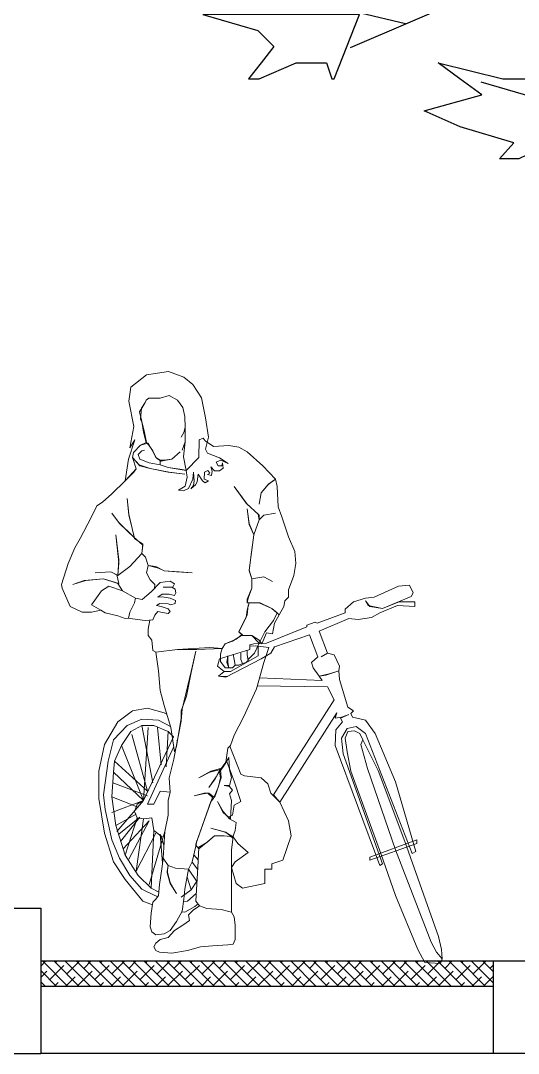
# Model space of a CAD drawing. Extents: x 941299 to 942979, y 2579300 to 2579597.
# Drawn here: x 942448.93 to 942454.87, y 2579499.97 to 2579512.31 of the extents above; entities that cross this region are included whole.
import ezdxf

# ---------------------------------------------------------------- set-up
doc = ezdxf.new("R2010")
doc.units = 0
doc.layers.get('0').update_dxf_attribs({"linetype": 'CONTINUOUS'})
for name, color, linetype in [('fz', 7, 'CONTINUOUS'), ('乔木', 3, 'CONTINUOUS'), ('道路结构', 7, 'CONTINUOUS')]:
    doc.layers.add(name, color=color, linetype=linetype)
doc.layers.add('标注', color=4, linetype='CONTINUOUS', lineweight=15)
doc.styles.get("Standard").update_dxf_attribs({"font": 'simplex1.shx', "width": 0.7, "bigfont": 'hztxt.shx'})

# ---------------------------------------------------------------- blocks, each defined once
blk = doc.blocks.new('A$C3E764F27')
at = {"color": 0}
for p, q in [((2.4285, 2.5113), (2.7422, 2.3768)), ((2.5989, 2.4394), (2.7154, 2.4664)), ((2.0967, 2.1973), (2.4015, 2.2869))]:
    blk.add_line(p, q, dxfattribs=at)
for points in [[(2.7182, 2.4631), (3.1254, 2.4631), (2.9825, 2.4213), (2.9404, 2.3796), (2.9733, 2.3379), (3.0061, 2.2961), (2.9787, 2.2961), (2.8827, 2.3379), (2.8041, 2.3379), (2.7902, 2.2961), (2.7835, 2.2961)], [(2.1149, 2.3379), (2.1149, 2.2961), (2.1149, 2.2544), (2.1097, 2.2127), (2.104, 2.1709), (2.0984, 2.1292), (2.1119, 2.1292), (2.2176, 2.1292), (2.3042, 2.0875), (2.3544, 2.0875), (2.3169, 2.1292), (2.4564, 2.1709), (2.5503, 2.2127), (2.4002, 2.2544), (2.457, 2.2961), (2.5139, 2.3379), (2.3456, 2.2961), (2.2761, 2.2961), (2.2761, 2.3379), (2.2528, 2.3379), (2.2279, 2.2961), (2.2066, 2.2961), (2.1352, 2.3379)]]:
    blk.add_lwpolyline(points, close=True, dxfattribs=at)
blk = doc.blocks.new('A$C7F962729')
at = {"color": 0, "xscale": 0.6433862224851765, "yscale": 0.6433862224851765, "zscale": 0.6433862224851765}
blk.add_blockref('A$C3E764F27', (0, 0), dxfattribs=at)
blk = doc.blocks.new('单车')
at = {"color": 143, "linetype": 'Continuous'}
for p, q in [((-1438.539, -1089.585), (-1438.644, -1089.673)), ((-1438.357, -1089.518), (-1438.539, -1089.585)), ((-1438.092, -1089.557), (-1438.357, -1089.518)), ((-1437.905, -1089.706), (-1438.092, -1089.557)), ((-1438.644, -1089.673), (-1438.749, -1089.833)), ((-1437.883, -1089.871), (-1437.905, -1089.706)), ((-1438.749, -1089.833), (-1438.798, -1090.07)), ((-1438.528, -1089.949), (-1438.462, -1089.86)), ((-1438.528, -1089.949), (-1438.462, -1089.86)), ((-1438.462, -1089.86), (-1438.363, -1089.805)), ((-1438.462, -1089.86), (-1438.363, -1089.805)), ((-1438.363, -1089.805), (-1438.258, -1089.838)), ((-1438.363, -1089.805), (-1438.258, -1089.838)), ((-1438.258, -1089.838), (-1438.12, -1089.838)), ((-1438.258, -1089.838), (-1438.12, -1089.838)), ((-1438.12, -1089.838), (-1438.087, -1089.86)), ((-1438.12, -1089.838), (-1438.087, -1089.86)), ((-1438.087, -1089.86), (-1438.07, -1089.899)), ((-1438.087, -1089.86), (-1438.076, -1089.888)), ((-1437.943, -1090.175), (-1437.883, -1089.871)), ((-1438.55, -1090.054), (-1438.528, -1089.949)), ((-1438.55, -1090.054), (-1438.528, -1089.949)), ((-1438.076, -1089.888), (-1438.043, -1089.949)), ((-1438.07, -1089.899), (-1438.032, -1089.954)), ((-1438.043, -1089.949), (-1438.009, -1089.998)), ((-1438.009, -1089.998), (-1438.037, -1090.114)), ((-1438.032, -1089.954), (-1438.021, -1090.087)), ((-1438.798, -1090.07), (-1438.831, -1090.302)), ((-1438.556, -1090.186), (-1438.55, -1090.054)), ((-1438.556, -1090.186), (-1438.55, -1090.054)), ((-1438.037, -1090.114), (-1438.059, -1090.241)), ((-1438.021, -1090.087), (-1438.043, -1090.131)), ((-1438.539, -1090.247), (-1438.556, -1090.186)), ((-1438.556, -1090.186), (-1438.539, -1090.247)), ((-1438.556, -1090.357), (-1438.556, -1090.186)), ((-1438.556, -1090.357), (-1438.556, -1090.186)), ((-1438.506, -1090.302), (-1438.539, -1090.247)), ((-1438.539, -1090.247), (-1438.506, -1090.302)), ((-1438.07, -1090.247), (-1438.092, -1090.368)), ((-1438.059, -1090.241), (-1438.087, -1090.368)), ((-1438.043, -1090.131), (-1438.07, -1090.247)), ((-1437.894, -1090.429), (-1437.943, -1090.175)), ((-1438.892, -1090.412), (-1438.793, -1090.346)), ((-1438.831, -1090.302), (-1438.798, -1090.445)), ((-1438.793, -1090.346), (-1438.771, -1090.313)), ((-1438.771, -1090.313), (-1438.721, -1090.335)), ((-1438.721, -1090.335), (-1438.716, -1090.544)), ((-1438.517, -1090.456), (-1438.556, -1090.357)), ((-1438.556, -1090.357), (-1438.517, -1090.456)), ((-1438.534, -1090.539), (-1438.556, -1090.357)), ((-1438.534, -1090.539), (-1438.556, -1090.357)), ((-1438.092, -1090.368), (-1438.12, -1090.396)), ((-1438.087, -1090.368), (-1438.021, -1090.396)), ((-1437.954, -1090.335), (-1437.894, -1090.429)), ((-1437.877, -1090.567), (-1437.954, -1090.335)), ((-1439.482, -1090.644), (-1439.295, -1090.478)), ((-1439.295, -1090.478), (-1439.195, -1090.423)), ((-1439.195, -1090.423), (-1439.074, -1090.401)), ((-1439.074, -1090.401), (-1438.892, -1090.412)), ((-1438.798, -1090.445), (-1438.82, -1090.495)), ((-1438.495, -1090.478), (-1438.396, -1090.567)), ((-1438.396, -1090.567), (-1438.495, -1090.478)), ((-1438.169, -1090.467), (-1438.214, -1090.555)), ((-1438.203, -1090.544), (-1438.169, -1090.473)), ((-1438.169, -1090.473), (-1438.114, -1090.373)), ((-1438.12, -1090.396), (-1438.169, -1090.467)), ((-1438.12, -1090.396), (-1438.12, -1090.396)), ((-1438.114, -1090.373), (-1438.114, -1090.373)), ((-1438.114, -1090.373), (-1438.021, -1090.396)), ((-1438.07, -1090.456), (-1438.037, -1090.467)), ((-1438.037, -1090.467), (-1438.07, -1090.456)), ((-1438.037, -1090.467), (-1437.993, -1090.511)), ((-1437.993, -1090.511), (-1438.037, -1090.467)), ((-1438.021, -1090.396), (-1437.938, -1090.484)), ((-1438.021, -1090.396), (-1437.938, -1090.484)), ((-1437.938, -1090.484), (-1437.927, -1090.544)), ((-1437.938, -1090.484), (-1437.927, -1090.544)), ((-1438.964, -1090.55), (-1439.069, -1090.616)), ((-1439.069, -1090.616), (-1438.98, -1090.578)), ((-1439.002, -1090.611), (-1439.008, -1090.671)), ((-1438.991, -1090.644), (-1439.002, -1090.611)), ((-1438.98, -1090.578), (-1438.925, -1090.6)), ((-1438.82, -1090.495), (-1438.964, -1090.55)), ((-1438.925, -1090.6), (-1438.947, -1090.644)), ((-1438.716, -1090.544), (-1438.567, -1090.699)), ((-1438.567, -1090.699), (-1438.534, -1090.539)), ((-1438.567, -1090.699), (-1438.534, -1090.539)), ((-1438.396, -1090.567), (-1438.302, -1090.578)), ((-1438.329, -1090.578), (-1438.396, -1090.567)), ((-1438.269, -1090.589), (-1438.329, -1090.578)), ((-1438.302, -1090.578), (-1438.258, -1090.578)), ((-1438.214, -1090.555), (-1438.269, -1090.589)), ((-1438.258, -1090.578), (-1438.203, -1090.544)), ((-1438.258, -1090.578), (-1438.258, -1090.633)), ((-1438.258, -1090.633), (-1438.258, -1090.578)), ((-1438.125, -1090.611), (-1438.258, -1090.633)), ((-1438.258, -1090.633), (-1438.125, -1090.611)), ((-1438.015, -1090.567), (-1438.125, -1090.611)), ((-1438.125, -1090.611), (-1438.015, -1090.567)), ((-1437.993, -1090.511), (-1438.015, -1090.567)), ((-1438.015, -1090.567), (-1437.993, -1090.511)), ((-1438.015, -1090.644), (-1437.927, -1090.544)), ((-1437.927, -1090.544), (-1438.004, -1090.633)), ((-1437.927, -1090.544), (-1437.971, -1090.682)), ((-1437.927, -1090.544), (-1437.971, -1090.682)), ((-1437.838, -1090.826), (-1437.877, -1090.567)), ((-1439.631, -1090.804), (-1439.482, -1090.644)), ((-1439.008, -1090.671), (-1438.964, -1090.704)), ((-1438.947, -1090.644), (-1438.991, -1090.644)), ((-1438.964, -1090.704), (-1438.903, -1090.704)), ((-1438.903, -1090.704), (-1438.859, -1090.655)), ((-1438.859, -1090.655), (-1438.876, -1090.71)), ((-1438.876, -1090.71), (-1438.87, -1090.76)), ((-1438.848, -1090.732), (-1438.826, -1090.699)), ((-1438.82, -1090.749), (-1438.848, -1090.732)), ((-1438.826, -1090.699), (-1438.787, -1090.721)), ((-1438.787, -1090.721), (-1438.782, -1090.804)), ((-1438.66, -1090.826), (-1438.655, -1090.721)), ((-1438.655, -1090.721), (-1438.644, -1090.804)), ((-1438.578, -1090.782), (-1438.567, -1090.699)), ((-1438.567, -1090.699), (-1438.351, -1090.666)), ((-1438.517, -1090.688), (-1438.567, -1090.699)), ((-1438.55, -1090.743), (-1438.351, -1090.721)), ((-1438.363, -1090.721), (-1438.55, -1090.743)), ((-1438.351, -1090.666), (-1438.517, -1090.688)), ((-1438.136, -1090.677), (-1438.363, -1090.721)), ((-1438.258, -1090.633), (-1438.351, -1090.666)), ((-1438.351, -1090.666), (-1438.258, -1090.633)), ((-1438.351, -1090.721), (-1438.136, -1090.677)), ((-1438.004, -1090.633), (-1438.136, -1090.677)), ((-1438.136, -1090.677), (-1438.015, -1090.644)), ((-1437.971, -1090.682), (-1437.838, -1090.826)), ((-1437.971, -1090.682), (-1437.943, -1090.721)), ((-1437.943, -1090.721), (-1437.838, -1090.826)), ((-1439.653, -1090.892), (-1439.631, -1090.804)), ((-1439.554, -1090.859), (-1439.631, -1090.804)), ((-1439.631, -1090.804), (-1439.543, -1090.87)), ((-1439.46, -1090.969), (-1439.554, -1090.859)), ((-1438.87, -1090.76), (-1438.82, -1090.749)), ((-1438.782, -1090.804), (-1438.831, -1090.826)), ((-1438.831, -1090.826), (-1438.793, -1090.848)), ((-1438.793, -1090.848), (-1438.76, -1090.826)), ((-1438.76, -1090.826), (-1438.71, -1090.743)), ((-1438.71, -1090.743), (-1438.699, -1090.837)), ((-1438.699, -1090.837), (-1438.677, -1090.87)), ((-1438.655, -1090.881), (-1438.66, -1090.826)), ((-1438.644, -1090.804), (-1438.594, -1090.914)), ((-1438.556, -1090.886), (-1438.578, -1090.782)), ((-1437.838, -1090.826), (-1437.679, -1090.98)), ((-1437.838, -1090.826), (-1437.838, -1090.826)), ((-1439.664, -1091.135), (-1439.653, -1090.892)), ((-1439.543, -1090.87), (-1439.46, -1090.969)), ((-1439.438, -1091.102), (-1439.46, -1090.969)), ((-1439.46, -1090.969), (-1439.438, -1091.102)), ((-1439.295, -1091.102), (-1439.14, -1090.892)), ((-1439.14, -1090.892), (-1439.284, -1091.091)), ((-1438.677, -1090.87), (-1438.622, -1090.92)), ((-1438.622, -1090.92), (-1438.655, -1090.881)), ((-1438.594, -1090.914), (-1438.534, -1090.942)), ((-1438.473, -1090.936), (-1438.556, -1090.886)), ((-1438.534, -1090.942), (-1438.473, -1090.936)), ((-1437.679, -1090.98), (-1437.568, -1091.08)), ((-1439.284, -1091.091), (-1439.438, -1091.234)), ((-1439.427, -1091.223), (-1439.295, -1091.102)), ((-1437.861, -1091.035), (-1437.883, -1091.223)), ((-1437.883, -1091.234), (-1437.861, -1091.035)), ((-1437.568, -1091.08), (-1437.502, -1091.124)), ((-1439.708, -1091.256), (-1439.664, -1091.135)), ((-1439.631, -1091.212), (-1439.493, -1091.234)), ((-1439.493, -1091.234), (-1439.631, -1091.212)), ((-1439.493, -1091.234), (-1439.438, -1091.289)), ((-1439.438, -1091.289), (-1439.493, -1091.234)), ((-1439.438, -1091.289), (-1439.427, -1091.223)), ((-1439.438, -1091.234), (-1439.438, -1091.289)), ((-1439.295, -1091.157), (-1439.317, -1091.333)), ((-1439.317, -1091.344), (-1439.295, -1091.157)), ((-1437.883, -1091.223), (-1437.949, -1091.515)), ((-1437.949, -1091.504), (-1437.883, -1091.234)), ((-1437.679, -1091.212), (-1437.772, -1091.333)), ((-1437.761, -1091.322), (-1437.679, -1091.212)), ((-1437.502, -1091.124), (-1437.436, -1091.256)), ((-1439.786, -1091.493), (-1439.708, -1091.256)), ((-1439.438, -1091.289), (-1439.372, -1091.471)), ((-1439.372, -1091.471), (-1439.438, -1091.289)), ((-1439.317, -1091.333), (-1439.372, -1091.471)), ((-1439.372, -1091.471), (-1439.317, -1091.344)), ((-1437.772, -1091.333), (-1437.949, -1091.504)), ((-1437.938, -1091.493), (-1437.761, -1091.322)), ((-1437.436, -1091.256), (-1437.303, -1091.515)), ((-1439.372, -1091.471), (-1439.317, -1091.89)), ((-1439.339, -1091.736), (-1439.372, -1091.471)), ((-1437.728, -1091.471), (-1437.761, -1091.802)), ((-1437.761, -1091.769), (-1437.728, -1091.471)), ((-1439.863, -1091.67), (-1439.786, -1091.493)), ((-1438.048, -1091.593), (-1437.938, -1091.493)), ((-1437.949, -1091.515), (-1438.048, -1091.581)), ((-1438.048, -1091.581), (-1438.037, -1091.692)), ((-1438.037, -1091.692), (-1438.048, -1091.593)), ((-1437.303, -1091.515), (-1437.237, -1091.626)), ((-1439.874, -1091.813), (-1439.863, -1091.67)), ((-1438.037, -1091.692), (-1438.081, -1091.736)), ((-1437.894, -1091.846), (-1438.037, -1091.692)), ((-1437.237, -1091.626), (-1437.16, -1091.813)), ((-1439.852, -1091.957), (-1439.874, -1091.813)), ((-1439.317, -1091.901), (-1439.339, -1091.736)), ((-1438.302, -1091.901), (-1438.203, -1091.846)), ((-1438.114, -1091.835), (-1438.236, -1091.868)), ((-1438.203, -1091.846), (-1438.114, -1091.835)), ((-1438.081, -1091.736), (-1438.114, -1091.835)), ((-1438.114, -1091.835), (-1438.092, -1091.923)), ((-1437.75, -1091.957), (-1437.894, -1091.846)), ((-1437.75, -1091.957), (-1437.761, -1091.769)), ((-1437.761, -1091.802), (-1437.75, -1091.957)), ((-1437.16, -1091.813), (-1437.077, -1092.061)), ((-1439.786, -1092.128), (-1439.852, -1091.957)), ((-1439.598, -1092.028), (-1439.493, -1091.973)), ((-1439.493, -1091.973), (-1439.598, -1092.028)), ((-1439.493, -1091.973), (-1439.35, -1091.995)), ((-1439.35, -1091.995), (-1439.493, -1091.973)), ((-1439.317, -1091.89), (-1439.35, -1091.995)), ((-1439.35, -1091.995), (-1439.317, -1091.901)), ((-1438.638, -1091.923), (-1438.451, -1091.912)), ((-1438.484, -1091.912), (-1438.638, -1091.923)), ((-1438.302, -1091.901), (-1438.484, -1091.912)), ((-1438.451, -1091.912), (-1438.302, -1091.901)), ((-1438.236, -1091.868), (-1438.302, -1091.901)), ((-1438.092, -1091.923), (-1438.136, -1092.006)), ((-1437.761, -1092.05), (-1437.739, -1091.946)), ((-1437.667, -1091.912), (-1437.75, -1091.957)), ((-1437.739, -1091.946), (-1437.667, -1091.912)), ((-1437.48, -1091.923), (-1437.667, -1091.912)), ((-1437.667, -1091.912), (-1437.48, -1091.923)), ((-1441.275, -1092.161), (-1441.231, -1092.072)), ((-1441.231, -1092.072), (-1441.231, -1092.072)), ((-1441.231, -1092.072), (-1441.099, -1092.083)), ((-1441.099, -1092.083), (-1440.812, -1092.216)), ((-1439.35, -1091.995), (-1439.35, -1092.106)), ((-1439.35, -1092.106), (-1439.35, -1091.995)), ((-1438.396, -1092.094), (-1438.434, -1092.117)), ((-1438.374, -1092.023), (-1438.429, -1092.056)), ((-1438.429, -1092.056), (-1438.407, -1092.094)), ((-1438.407, -1092.094), (-1438.291, -1092.094)), ((-1438.291, -1092.094), (-1438.396, -1092.094)), ((-1438.258, -1092.039), (-1438.374, -1092.023)), ((-1438.147, -1092.15), (-1438.258, -1092.039)), ((-1438.136, -1092.006), (-1438.192, -1092.061)), ((-1438.192, -1092.061), (-1438.187, -1092.11)), ((-1437.805, -1092.139), (-1437.75, -1092.05)), ((-1437.645, -1092.083), (-1437.805, -1092.139)), ((-1437.645, -1092.083), (-1437.805, -1092.139)), ((-1437.579, -1091.995), (-1437.761, -1092.05)), ((-1437.75, -1092.05), (-1437.579, -1091.995)), ((-1437.557, -1092.139), (-1437.645, -1092.083)), ((-1437.557, -1092.139), (-1437.645, -1092.083)), ((-1437.348, -1092.017), (-1437.579, -1091.995)), ((-1437.579, -1091.995), (-1437.37, -1092.017)), ((-1437.37, -1092.017), (-1437.215, -1092.061)), ((-1437.215, -1092.061), (-1437.348, -1092.017)), ((-1437.077, -1092.061), (-1437.088, -1092.106)), ((-1441.253, -1092.205), (-1441.275, -1092.161)), ((-1440.911, -1092.348), (-1441.253, -1092.205)), ((-1440.812, -1092.216), (-1440.707, -1092.227)), ((-1439.786, -1092.216), (-1439.786, -1092.128)), ((-1439.742, -1092.26), (-1439.786, -1092.216)), ((-1439.35, -1092.106), (-1439.306, -1092.227)), ((-1439.295, -1092.238), (-1439.35, -1092.106)), ((-1438.434, -1092.117), (-1438.445, -1092.161)), ((-1438.445, -1092.161), (-1438.429, -1092.194)), ((-1438.429, -1092.194), (-1438.363, -1092.177)), ((-1438.28, -1092.21), (-1438.374, -1092.227)), ((-1438.363, -1092.177), (-1438.28, -1092.177)), ((-1438.28, -1092.177), (-1438.23, -1092.216)), ((-1438.23, -1092.216), (-1438.28, -1092.21)), ((-1438.098, -1092.194), (-1438.147, -1092.15)), ((-1438.043, -1092.243), (-1438.098, -1092.194)), ((-1437.805, -1092.139), (-1437.96, -1092.227)), ((-1437.805, -1092.139), (-1437.805, -1092.139)), ((-1437.436, -1092.304), (-1437.557, -1092.139)), ((-1437.436, -1092.304), (-1437.557, -1092.139)), ((-1437.088, -1092.106), (-1437.182, -1092.326)), ((-1441.297, -1092.271), (-1441.11, -1092.271)), ((-1441.297, -1092.326), (-1441.297, -1092.271)), ((-1441.088, -1092.315), (-1441.297, -1092.326)), ((-1441.11, -1092.271), (-1440.911, -1092.348)), ((-1440.878, -1092.403), (-1441.088, -1092.315)), ((-1440.911, -1092.348), (-1440.74, -1092.315)), ((-1440.757, -1092.326), (-1440.911, -1092.348)), ((-1440.707, -1092.26), (-1440.757, -1092.326)), ((-1440.74, -1092.315), (-1440.707, -1092.26)), ((-1440.707, -1092.227), (-1440.563, -1092.271)), ((-1440.563, -1092.271), (-1440.464, -1092.359)), ((-1439.731, -1092.326), (-1439.742, -1092.26)), ((-1439.675, -1092.425), (-1439.731, -1092.326)), ((-1439.438, -1092.282), (-1439.587, -1092.348)), ((-1439.438, -1092.282), (-1439.587, -1092.348)), ((-1439.587, -1092.348), (-1439.449, -1092.282)), ((-1439.449, -1092.282), (-1439.295, -1092.282)), ((-1439.317, -1092.282), (-1439.438, -1092.282)), ((-1439.295, -1092.282), (-1439.438, -1092.282)), ((-1439.317, -1092.282), (-1439.317, -1092.282)), ((-1439.295, -1092.37), (-1439.317, -1092.282)), ((-1439.306, -1092.227), (-1439.295, -1092.282)), ((-1439.306, -1092.315), (-1439.295, -1092.425)), ((-1439.284, -1092.459), (-1439.306, -1092.315)), ((-1439.295, -1092.282), (-1439.295, -1092.238)), ((-1438.374, -1092.227), (-1438.44, -1092.254)), ((-1438.44, -1092.254), (-1438.434, -1092.288)), ((-1438.434, -1092.288), (-1438.385, -1092.304)), ((-1438.385, -1092.304), (-1438.351, -1092.293)), ((-1438.351, -1092.293), (-1438.252, -1092.288)), ((-1438.269, -1092.326), (-1438.351, -1092.354)), ((-1438.214, -1092.315), (-1438.269, -1092.326)), ((-1438.252, -1092.288), (-1438.214, -1092.315)), ((-1437.96, -1092.227), (-1438.043, -1092.243)), ((-1437.96, -1092.227), (-1437.949, -1092.282)), ((-1437.96, -1092.227), (-1437.96, -1092.227)), ((-1437.949, -1092.282), (-1437.96, -1092.227)), ((-1437.949, -1092.282), (-1437.894, -1092.392)), ((-1437.894, -1092.392), (-1437.949, -1092.282)), ((-1437.546, -1092.37), (-1437.436, -1092.304)), ((-1437.546, -1092.37), (-1437.436, -1092.304)), ((-1437.182, -1092.326), (-1437.325, -1092.392)), ((-1440.779, -1092.459), (-1440.878, -1092.403)), ((-1440.619, -1092.481), (-1440.779, -1092.459)), ((-1440.464, -1092.359), (-1440.464, -1092.403)), ((-1440.464, -1092.403), (-1440.128, -1092.525)), ((-1439.587, -1092.348), (-1439.675, -1092.425)), ((-1439.675, -1092.425), (-1439.587, -1092.348)), ((-1439.62, -1092.525), (-1439.675, -1092.425)), ((-1439.587, -1092.348), (-1439.653, -1092.403)), ((-1439.653, -1092.403), (-1439.609, -1092.492)), ((-1439.284, -1092.459), (-1439.295, -1092.37)), ((-1439.295, -1092.425), (-1439.195, -1092.63)), ((-1439.195, -1092.63), (-1439.284, -1092.459)), ((-1439.195, -1092.63), (-1439.284, -1092.459)), ((-1438.351, -1092.354), (-1438.374, -1092.387)), ((-1438.374, -1092.387), (-1438.351, -1092.409)), ((-1438.351, -1092.409), (-1438.285, -1092.398)), ((-1438.285, -1092.398), (-1438.23, -1092.387)), ((-1438.23, -1092.387), (-1438.192, -1092.431)), ((-1438.192, -1092.431), (-1438.169, -1092.486)), ((-1437.927, -1092.475), (-1437.877, -1092.464)), ((-1437.894, -1092.392), (-1437.877, -1092.464)), ((-1437.877, -1092.464), (-1437.894, -1092.392)), ((-1437.877, -1092.464), (-1437.838, -1092.47)), ((-1437.838, -1092.47), (-1437.75, -1092.437)), ((-1437.75, -1092.437), (-1437.601, -1092.403)), ((-1437.601, -1092.403), (-1437.546, -1092.37)), ((-1437.436, -1092.392), (-1437.546, -1092.37)), ((-1437.325, -1092.392), (-1437.436, -1092.392)), ((-1440.508, -1092.47), (-1440.619, -1092.481)), ((-1440.155, -1092.619), (-1440.508, -1092.47)), ((-1440.128, -1092.525), (-1440.106, -1092.514)), ((-1440.106, -1092.514), (-1440.006, -1092.547)), ((-1440.006, -1092.547), (-1440.006, -1092.569)), ((-1440.006, -1092.569), (-1439.526, -1092.762)), ((-1439.598, -1092.652), (-1439.62, -1092.525)), ((-1439.609, -1092.492), (-1439.504, -1092.63)), ((-1438.169, -1092.486), (-1438.076, -1092.492)), ((-1438.133, -1092.488), (-1438.114, -1092.596)), ((-1438.076, -1092.492), (-1437.927, -1092.475)), ((-1440.255, -1092.883), (-1440.155, -1092.619)), ((-1440.039, -1092.663), (-1440.139, -1092.927)), ((-1439.62, -1092.806), (-1440.039, -1092.663)), ((-1439.526, -1092.641), (-1439.598, -1092.652)), ((-1439.471, -1092.773), (-1439.526, -1092.641)), ((-1439.504, -1092.63), (-1439.438, -1092.762)), ((-1439.438, -1092.762), (-1439.35, -1092.674)), ((-1439.438, -1092.762), (-1439.35, -1092.674)), ((-1439.35, -1092.674), (-1439.438, -1092.729)), ((-1439.35, -1092.674), (-1439.24, -1092.674)), ((-1439.35, -1092.674), (-1439.24, -1092.674)), ((-1439.24, -1092.674), (-1439.35, -1092.674)), ((-1439.24, -1092.674), (-1439.195, -1092.63)), ((-1439.195, -1092.63), (-1439.24, -1092.674)), ((-1439.24, -1092.663), (-1439.195, -1092.63)), ((-1439.118, -1092.74), (-1439.24, -1092.663)), ((-1439.24, -1092.674), (-1439.218, -1092.674)), ((-1439.218, -1092.674), (-1439.162, -1092.718)), ((-1439.218, -1092.674), (-1439.218, -1092.674)), ((-1438.114, -1092.674), (-1438.158, -1092.729)), ((-1438.114, -1092.596), (-1438.114, -1092.674)), ((-1439.576, -1092.883), (-1439.62, -1092.806)), ((-1439.394, -1092.795), (-1439.554, -1092.817)), ((-1439.554, -1092.817), (-1439.493, -1092.994)), ((-1439.526, -1092.762), (-1439.372, -1092.773)), ((-1439.438, -1092.729), (-1439.471, -1092.773)), ((-1439.383, -1092.883), (-1439.438, -1092.762)), ((-1439.427, -1092.806), (-1439.427, -1092.916)), ((-1439.427, -1092.916), (-1439.427, -1092.806)), ((-1439.328, -1092.801), (-1439.394, -1092.795)), ((-1439.372, -1092.773), (-1439.328, -1092.784)), ((-1439.328, -1092.784), (-1439.328, -1092.839)), ((-1439.162, -1092.718), (-1439.03, -1092.773)), ((-1439.03, -1092.773), (-1439.118, -1092.74)), ((-1439.03, -1092.773), (-1438.997, -1092.828)), ((-1438.997, -1092.828), (-1439.03, -1092.773)), ((-1438.848, -1092.817), (-1438.997, -1092.828)), ((-1438.693, -1092.839), (-1438.997, -1092.828)), ((-1438.997, -1092.828), (-1438.975, -1092.894)), ((-1438.462, -1092.839), (-1438.848, -1092.817)), ((-1438.158, -1092.729), (-1438.169, -1092.85)), ((-1440.398, -1093.038), (-1440.332, -1092.905)), ((-1440.332, -1092.905), (-1440.255, -1092.883)), ((-1440.177, -1092.927), (-1440.255, -1092.883)), ((-1440.255, -1092.883), (-1440.177, -1092.927)), ((-1440.139, -1092.927), (-1440.062, -1092.994)), ((-1439.46, -1092.95), (-1439.576, -1092.883)), ((-1439.041, -1093.17), (-1439.46, -1092.95)), ((-1439.427, -1092.916), (-1439.096, -1093.104)), ((-1439.096, -1093.104), (-1439.427, -1092.916)), ((-1439.306, -1092.961), (-1439.383, -1092.883)), ((-1439.328, -1092.839), (-1438.964, -1092.95)), ((-1439.295, -1092.905), (-1439.306, -1092.961)), ((-1439.306, -1092.972), (-1439.295, -1092.905)), ((-1439.295, -1092.85), (-1439.295, -1092.905)), ((-1439.295, -1092.905), (-1439.295, -1092.85)), ((-1439.218, -1092.961), (-1439.24, -1093.005)), ((-1439.24, -1093.005), (-1439.218, -1092.961)), ((-1439.218, -1092.883), (-1439.218, -1092.961)), ((-1439.218, -1092.961), (-1439.218, -1092.883)), ((-1439.14, -1092.961), (-1439.151, -1093.027)), ((-1439.151, -1093.027), (-1439.14, -1092.961)), ((-1439.129, -1092.894), (-1439.14, -1092.961)), ((-1439.14, -1092.961), (-1439.129, -1092.894)), ((-1439.063, -1092.916), (-1439.063, -1092.994)), ((-1439.052, -1092.994), (-1439.063, -1092.916)), ((-1438.975, -1092.894), (-1438.975, -1092.983)), ((-1438.964, -1092.95), (-1438.942, -1093.038)), ((-1438.462, -1092.839), (-1438.693, -1092.839)), ((-1438.682, -1092.861), (-1438.627, -1093.115)), ((-1438.627, -1093.104), (-1438.682, -1092.861)), ((-1438.203, -1092.872), (-1438.462, -1092.839)), ((-1438.203, -1092.872), (-1438.462, -1092.839)), ((-1438.236, -1093.093), (-1438.203, -1092.872)), ((-1438.169, -1092.85), (-1438.203, -1092.872)), ((-1438.203, -1092.872), (-1438.203, -1092.872)), ((-1440.387, -1093.093), (-1440.398, -1093.038)), ((-1440.084, -1093.06), (-1440.155, -1093.159)), ((-1440.062, -1092.994), (-1440.084, -1093.06)), ((-1439.493, -1092.994), (-1439.405, -1093.308)), ((-1439.284, -1092.994), (-1439.306, -1092.972)), ((-1439.24, -1093.005), (-1439.284, -1092.994)), ((-1439.195, -1093.027), (-1439.24, -1093.005)), ((-1439.151, -1093.027), (-1439.195, -1093.027)), ((-1439.118, -1093.06), (-1439.151, -1093.027)), ((-1439.074, -1093.06), (-1439.118, -1093.06)), ((-1439.063, -1092.994), (-1439.074, -1093.06)), ((-1439.074, -1093.06), (-1439.052, -1092.994)), ((-1439.03, -1093.06), (-1439.074, -1093.06)), ((-1438.975, -1092.983), (-1439.03, -1093.06)), ((-1438.942, -1093.038), (-1439.019, -1093.104)), ((-1440.497, -1093.529), (-1440.398, -1093.198)), ((-1440.398, -1093.198), (-1440.387, -1093.093)), ((-1440.233, -1093.148), (-1440.387, -1093.093)), ((-1440.387, -1093.093), (-1440.288, -1093.126)), ((-1440.288, -1093.126), (-1440.155, -1093.159)), ((-1440.155, -1093.159), (-1440.233, -1093.148)), ((-1440.155, -1093.159), (-1440.188, -1093.209)), ((-1440.188, -1093.209), (-1439.442, -1093.177)), ((-1440.155, -1093.159), (-1440.155, -1093.159)), ((-1439.096, -1093.104), (-1439.019, -1093.104)), ((-1439.019, -1093.104), (-1439.096, -1093.104)), ((-1439.058, -1093.161), (-1438.956, -1093.157)), ((-1438.953, -1093.159), (-1439.041, -1093.17)), ((-1439.019, -1093.104), (-1438.953, -1093.159)), ((-1438.517, -1093.551), (-1438.627, -1093.104)), ((-1438.627, -1093.115), (-1438.572, -1093.396)), ((-1438.258, -1093.33), (-1438.236, -1093.093)), ((-1440.255, -1093.286), (-1440.332, -1093.44)), ((-1439.415, -1093.273), (-1440.255, -1093.286)), ((-1439.405, -1093.308), (-1439.251, -1093.65)), ((-1438.302, -1093.507), (-1438.258, -1093.33)), ((-1440.332, -1093.44), (-1439.609, -1094.577)), ((-1438.572, -1093.396), (-1438.506, -1093.573)), ((-1440.563, -1093.573), (-1440.497, -1093.529)), ((-1440.53, -1093.606), (-1440.563, -1093.573)), ((-1438.506, -1093.694), (-1438.517, -1093.551)), ((-1438.506, -1093.573), (-1438.506, -1093.661)), ((-1438.385, -1093.771), (-1438.302, -1093.507)), ((-1438.103, -1093.54), (-1438.302, -1093.595)), ((-1437.927, -1093.573), (-1438.103, -1093.54)), ((-1437.75, -1093.705), (-1437.927, -1093.573)), ((-1440.823, -1093.843), (-1440.707, -1093.683)), ((-1440.707, -1093.683), (-1440.552, -1093.65)), ((-1440.552, -1093.65), (-1440.53, -1093.606)), ((-1440.508, -1093.617), (-1440.409, -1093.661)), ((-1440.42, -1093.65), (-1440.508, -1093.617)), ((-1440.409, -1093.661), (-1440.431, -1093.705)), ((-1440.343, -1093.661), (-1440.42, -1093.65)), ((-1439.686, -1094.665), (-1440.365, -1093.595)), ((-1440.365, -1093.595), (-1440.343, -1093.661)), ((-1439.251, -1093.65), (-1439.14, -1093.865)), ((-1438.506, -1093.661), (-1438.451, -1093.998)), ((-1438.44, -1094.042), (-1438.506, -1093.694)), ((-1438.381, -1093.761), (-1438.236, -1093.683)), ((-1438.302, -1093.595), (-1438.334, -1093.611)), ((-1438.236, -1093.683), (-1438.037, -1093.672)), ((-1438.037, -1093.672), (-1437.861, -1093.749)), ((-1440.597, -1093.76), (-1440.707, -1093.843)), ((-1440.575, -1093.81), (-1440.641, -1093.843)), ((-1440.486, -1093.782), (-1440.597, -1093.76)), ((-1440.497, -1093.821), (-1440.575, -1093.81)), ((-1440.464, -1093.898), (-1440.497, -1093.821)), ((-1440.42, -1093.898), (-1440.486, -1093.782)), ((-1440.431, -1093.705), (-1440.354, -1093.799)), ((-1440.354, -1093.799), (-1440.343, -1093.987)), ((-1438.429, -1094.064), (-1438.385, -1093.771)), ((-1438.416, -1093.885), (-1438.351, -1093.821)), ((-1438.351, -1093.821), (-1438.18, -1093.749)), ((-1438.351, -1093.821), (-1438.329, -1094.24)), ((-1438.225, -1093.771), (-1438.269, -1094.218)), ((-1438.18, -1093.749), (-1438.037, -1093.749)), ((-1438.037, -1093.749), (-1438.169, -1094.433)), ((-1438.114, -1093.771), (-1438.059, -1094.643)), ((-1438.037, -1093.749), (-1437.905, -1093.821)), ((-1437.905, -1093.821), (-1437.794, -1093.987)), ((-1437.861, -1093.749), (-1437.701, -1093.92)), ((-1437.59, -1093.976), (-1437.75, -1093.705)), ((-1440.707, -1093.843), (-1441.264, -1095.277)), ((-1441.065, -1094.422), (-1440.823, -1093.843)), ((-1440.674, -1093.92), (-1440.856, -1094.284)), ((-1440.641, -1093.843), (-1440.674, -1093.92)), ((-1440.674, -1093.92), (-1440.674, -1093.92)), ((-1440.652, -1093.976), (-1440.674, -1093.92)), ((-1440.674, -1093.92), (-1440.652, -1093.976)), ((-1440.486, -1094.064), (-1440.464, -1093.898)), ((-1440.442, -1094.086), (-1440.42, -1093.898)), ((-1439.14, -1093.865), (-1439.096, -1093.987)), ((-1438.462, -1093.931), (-1438.453, -1093.923)), ((-1438.416, -1093.885), (-1438.059, -1094.643)), ((-1437.916, -1093.854), (-1438.103, -1094.533)), ((-1437.701, -1093.92), (-1437.634, -1094.174)), ((-1440.343, -1093.987), (-1440.878, -1095.421)), ((-1440.729, -1094.262), (-1440.652, -1093.976)), ((-1440.652, -1093.976), (-1440.729, -1094.262)), ((-1440.53, -1094.295), (-1440.486, -1094.064)), ((-1439.218, -1094.329), (-1439.088, -1093.995)), ((-1439.096, -1093.987), (-1439.063, -1094.02)), ((-1439.063, -1094.02), (-1439.041, -1094.185)), ((-1438.451, -1093.998), (-1438.429, -1094.064)), ((-1438.418, -1094.152), (-1438.44, -1094.042)), ((-1438.103, -1094.687), (-1438.419, -1093.999)), ((-1437.794, -1093.987), (-1438.059, -1094.643)), ((-1437.794, -1093.987), (-1437.712, -1094.174)), ((-1437.524, -1094.295), (-1437.59, -1093.976)), ((-1440.911, -1095.399), (-1440.442, -1094.086)), ((-1439.045, -1094.157), (-1439.14, -1094.411)), ((-1439.074, -1094.13), (-1439.085, -1094.273)), ((-1439.03, -1094.207), (-1439.074, -1094.13)), ((-1439.041, -1094.185), (-1438.975, -1094.273)), ((-1438.363, -1094.373), (-1438.418, -1094.152)), ((-1437.712, -1094.174), (-1438.103, -1094.533)), ((-1437.712, -1094.174), (-1437.701, -1094.306)), ((-1437.634, -1094.174), (-1437.579, -1094.577)), ((-1440.856, -1094.284), (-1441.176, -1095.134)), ((-1441.065, -1095.233), (-1440.729, -1094.262)), ((-1440.729, -1094.262), (-1441.065, -1095.233)), ((-1440.889, -1095.277), (-1440.53, -1094.295)), ((-1439.085, -1094.273), (-1439.107, -1094.373)), ((-1438.964, -1094.306), (-1439.03, -1094.207)), ((-1438.975, -1094.273), (-1438.986, -1094.373)), ((-1438.975, -1094.262), (-1438.925, -1094.362)), ((-1438.859, -1094.295), (-1438.975, -1094.262)), ((-1438.975, -1094.273), (-1438.848, -1094.306)), ((-1438.914, -1094.384), (-1438.975, -1094.273)), ((-1438.975, -1094.373), (-1438.964, -1094.306)), ((-1438.908, -1094.281), (-1438.91, -1094.29)), ((-1438.716, -1094.373), (-1438.859, -1094.295)), ((-1438.848, -1094.306), (-1438.716, -1094.373)), ((-1437.701, -1094.306), (-1438.059, -1094.643)), ((-1437.701, -1094.306), (-1437.679, -1094.599)), ((-1437.524, -1094.621), (-1437.524, -1094.295)), ((-1441.308, -1095.255), (-1441.065, -1094.422)), ((-1439.543, -1094.444), (-1439.46, -1094.373)), ((-1439.46, -1094.373), (-1439.262, -1094.351)), ((-1439.262, -1094.351), (-1439.218, -1094.329)), ((-1439.14, -1094.411), (-1439.218, -1094.654)), ((-1439.107, -1094.373), (-1439.085, -1094.466)), ((-1438.986, -1094.373), (-1438.925, -1094.555)), ((-1438.953, -1094.477), (-1438.975, -1094.373)), ((-1438.926, -1094.36), (-1438.926, -1094.362)), ((-1438.925, -1094.362), (-1438.837, -1094.489)), ((-1438.837, -1094.489), (-1438.914, -1094.384)), ((-1438.374, -1094.544), (-1438.363, -1094.373)), ((-1437.69, -1094.433), (-1438.103, -1094.588)), ((-1439.686, -1094.665), (-1439.576, -1094.555)), ((-1439.576, -1094.555), (-1439.543, -1094.444)), ((-1439.085, -1094.477), (-1439.118, -1094.522)), ((-1439.118, -1094.522), (-1439.085, -1094.566)), ((-1439.085, -1094.566), (-1439.107, -1094.643)), ((-1439.019, -1094.466), (-1439.085, -1094.477)), ((-1439.085, -1094.466), (-1439.019, -1094.466)), ((-1438.952, -1094.474), (-1438.953, -1094.477)), ((-1438.892, -1094.621), (-1438.953, -1094.477)), ((-1438.925, -1094.555), (-1438.903, -1094.61)), ((-1438.903, -1094.61), (-1438.837, -1094.555)), ((-1438.826, -1094.555), (-1438.881, -1094.61)), ((-1438.837, -1094.555), (-1438.782, -1094.555)), ((-1438.771, -1094.566), (-1438.826, -1094.555)), ((-1438.782, -1094.555), (-1438.66, -1094.588)), ((-1438.66, -1094.588), (-1438.771, -1094.566)), ((-1438.374, -1094.544), (-1438.258, -1094.533)), ((-1438.351, -1094.643), (-1438.374, -1094.544)), ((-1438.258, -1094.533), (-1438.18, -1094.687)), ((-1439.786, -1094.886), (-1439.686, -1094.665)), ((-1439.609, -1094.577), (-1439.686, -1094.665)), ((-1439.218, -1094.654), (-1439.14, -1094.698)), ((-1439.107, -1094.643), (-1439.096, -1094.864)), ((-1438.942, -1094.654), (-1439.008, -1094.775)), ((-1439.008, -1094.786), (-1438.942, -1094.654)), ((-1438.859, -1094.654), (-1438.892, -1094.621)), ((-1438.881, -1094.61), (-1438.815, -1094.797)), ((-1438.682, -1095.167), (-1438.859, -1094.654)), ((-1438.351, -1094.82), (-1438.351, -1094.643)), ((-1438.18, -1094.687), (-1438.103, -1094.687)), ((-1437.739, -1095.013), (-1438.059, -1094.643)), ((-1437.679, -1094.786), (-1438.059, -1094.643)), ((-1438.059, -1094.643), (-1437.982, -1094.687)), ((-1437.679, -1094.599), (-1437.982, -1094.72)), ((-1437.982, -1094.687), (-1437.949, -1094.775)), ((-1437.679, -1094.599), (-1437.728, -1094.941)), ((-1437.579, -1094.577), (-1437.601, -1094.753)), ((-1437.59, -1095.035), (-1437.524, -1094.621)), ((-1439.14, -1094.698), (-1439.118, -1094.82)), ((-1439.096, -1094.864), (-1439.008, -1094.786)), ((-1439.008, -1094.775), (-1439.085, -1094.864)), ((-1438.815, -1094.797), (-1438.682, -1095.167)), ((-1437.949, -1094.775), (-1437.982, -1094.853)), ((-1437.728, -1094.941), (-1437.971, -1094.808)), ((-1437.601, -1094.753), (-1437.679, -1095.112)), ((-1439.819, -1095.068), (-1439.786, -1094.886)), ((-1439.085, -1094.864), (-1439.162, -1094.908)), ((-1439.162, -1094.908), (-1439.151, -1095.002)), ((-1439.118, -1094.82), (-1439.068, -1094.844)), ((-1438.313, -1095.013), (-1438.351, -1094.82)), ((-1438.158, -1094.853), (-1438.18, -1095.002)), ((-1438.059, -1094.864), (-1438.158, -1094.853)), ((-1437.883, -1095.344), (-1438.125, -1094.886)), ((-1437.816, -1095.222), (-1438.125, -1094.886)), ((-1437.982, -1094.853), (-1438.059, -1094.864)), ((-1437.971, -1095.487), (-1438.059, -1094.864)), ((-1437.761, -1095.046), (-1438.015, -1094.842)), ((-1437.783, -1095.134), (-1438.015, -1094.842)), ((-1437.838, -1095.299), (-1437.982, -1094.853)), ((-1439.151, -1095.002), (-1439.118, -1095.09)), ((-1439.03, -1095.024), (-1439.129, -1095.079)), ((-1439.118, -1095.09), (-1439.041, -1095.024)), ((-1439.041, -1095.024), (-1438.859, -1094.974)), ((-1438.859, -1094.974), (-1439.03, -1095.024)), ((-1438.125, -1095.647), (-1438.313, -1095.013)), ((-1438.291, -1095.333), (-1438.313, -1095.013)), ((-1438.301, -1095.179), (-1438.258, -1095.046)), ((-1438.284, -1095.394), (-1438.258, -1095.046)), ((-1438.18, -1095.002), (-1438.28, -1095.079)), ((-1437.971, -1095.487), (-1438.203, -1095.035)), ((-1438.147, -1095.691), (-1438.18, -1095.002)), ((-1437.728, -1094.941), (-1437.838, -1095.299)), ((-1437.701, -1095.377), (-1437.59, -1095.035)), ((-1441.176, -1095.134), (-1441.578, -1096.27)), ((-1441.319, -1095.112), (-1440.757, -1095.321)), ((-1441.319, -1095.112), (-1441.319, -1095.112)), ((-1441.319, -1095.156), (-1441.319, -1095.112)), ((-1440.757, -1095.355), (-1441.319, -1095.156)), ((-1439.719, -1095.355), (-1439.819, -1095.068)), ((-1439.184, -1095.156), (-1439.306, -1095.266)), ((-1439.129, -1095.079), (-1439.184, -1095.156)), ((-1439.019, -1095.068), (-1439.129, -1095.079)), ((-1439.129, -1095.079), (-1439.107, -1095.233)), ((-1439.019, -1095.068), (-1438.903, -1095.068)), ((-1438.903, -1095.068), (-1439.019, -1095.068)), ((-1438.903, -1095.068), (-1438.826, -1095.134)), ((-1438.815, -1095.145), (-1438.903, -1095.068)), ((-1438.826, -1095.134), (-1438.716, -1095.222)), ((-1438.716, -1095.2), (-1438.815, -1095.145)), ((-1438.716, -1095.222), (-1438.682, -1095.178)), ((-1438.693, -1095.123), (-1438.682, -1095.189)), ((-1438.682, -1095.178), (-1438.693, -1095.123)), ((-1437.679, -1095.112), (-1437.772, -1095.333)), ((-1441.49, -1096.336), (-1441.065, -1095.233)), ((-1441.065, -1095.233), (-1441.49, -1096.336)), ((-1441.264, -1095.277), (-1441.308, -1095.255)), ((-1441.065, -1095.779), (-1440.889, -1095.277)), ((-1439.306, -1095.266), (-1439.151, -1095.377)), ((-1439.107, -1095.233), (-1439.107, -1095.978)), ((-1438.705, -1095.443), (-1438.716, -1095.2)), ((-1438.658, -1095.292), (-1438.709, -1095.351)), ((-1438.682, -1095.189), (-1438.638, -1095.377)), ((-1437.838, -1095.299), (-1437.993, -1095.542)), ((-1440.878, -1095.421), (-1440.911, -1095.399)), ((-1440.757, -1095.321), (-1440.757, -1095.355)), ((-1439.587, -1095.399), (-1439.719, -1095.355)), ((-1439.587, -1095.465), (-1439.587, -1095.399)), ((-1439.151, -1095.377), (-1439.107, -1095.443)), ((-1438.703, -1095.463), (-1438.637, -1095.38)), ((-1438.638, -1095.377), (-1438.594, -1095.465)), ((-1438.351, -1095.421), (-1438.44, -1095.454)), ((-1438.44, -1095.454), (-1438.351, -1095.421)), ((-1438.291, -1095.333), (-1438.351, -1095.421)), ((-1438.351, -1095.421), (-1438.291, -1095.333)), ((-1438.34, -1095.487), (-1438.351, -1095.421)), ((-1438.351, -1095.421), (-1438.34, -1095.509)), ((-1438.291, -1095.333), (-1438.291, -1095.333)), ((-1438.28, -1095.432), (-1438.291, -1095.333)), ((-1437.772, -1095.333), (-1437.894, -1095.542)), ((-1437.838, -1095.586), (-1437.701, -1095.377)), ((-1439.504, -1095.465), (-1439.587, -1095.465)), ((-1439.504, -1095.636), (-1439.504, -1095.465)), ((-1439.107, -1095.443), (-1439.162, -1095.636)), ((-1438.682, -1095.846), (-1438.705, -1095.443)), ((-1438.594, -1095.465), (-1438.695, -1095.611)), ((-1438.44, -1095.454), (-1438.594, -1095.465)), ((-1438.594, -1095.465), (-1438.44, -1095.454)), ((-1438.594, -1095.465), (-1438.55, -1095.702)), ((-1438.374, -1095.625), (-1438.34, -1095.487)), ((-1438.34, -1095.509), (-1438.374, -1095.636)), ((-1438.247, -1095.647), (-1438.28, -1095.432)), ((-1437.993, -1095.542), (-1438.147, -1095.691)), ((-1437.894, -1095.542), (-1438.037, -1095.702)), ((-1439.24, -1095.691), (-1439.504, -1095.636)), ((-1439.162, -1095.636), (-1439.24, -1095.691)), ((-1438.627, -1095.713), (-1438.693, -1095.608)), ((-1438.627, -1095.713), (-1438.577, -1095.56)), ((-1438.451, -1095.757), (-1438.374, -1095.625)), ((-1438.374, -1095.636), (-1438.451, -1095.757)), ((-1438.236, -1095.779), (-1438.247, -1095.647)), ((-1438.048, -1095.846), (-1437.838, -1095.586)), ((-1441.33, -1096.425), (-1441.065, -1095.779)), ((-1438.583, -1095.846), (-1438.687, -1095.756)), ((-1438.506, -1095.801), (-1438.627, -1095.713)), ((-1438.55, -1095.702), (-1438.539, -1095.823)), ((-1438.147, -1095.691), (-1438.239, -1095.74)), ((-1438.203, -1095.823), (-1438.236, -1095.779)), ((-1438.192, -1095.779), (-1438.225, -1095.793)), ((-1438.037, -1095.702), (-1438.192, -1095.779)), ((-1438.815, -1095.934), (-1438.727, -1095.901)), ((-1438.815, -1095.934), (-1438.727, -1095.901)), ((-1438.727, -1095.901), (-1438.682, -1095.846)), ((-1438.727, -1095.901), (-1438.727, -1095.901)), ((-1438.727, -1095.901), (-1438.649, -1095.956)), ((-1438.708, -1095.878), (-1438.671, -1095.912)), ((-1438.671, -1095.912), (-1438.55, -1095.978)), ((-1438.535, -1095.852), (-1438.583, -1095.846)), ((-1438.539, -1095.823), (-1438.517, -1095.967)), ((-1438.169, -1095.857), (-1438.203, -1095.823)), ((-1438.147, -1095.989), (-1438.169, -1095.857)), ((-1438.164, -1095.892), (-1438.048, -1095.846)), ((-1439.151, -1096.132), (-1439.14, -1096.033)), ((-1439.14, -1096.033), (-1439.107, -1095.978)), ((-1439.107, -1095.978), (-1438.986, -1095.945)), ((-1439.107, -1095.978), (-1438.986, -1095.945)), ((-1438.986, -1095.945), (-1438.815, -1095.934)), ((-1438.986, -1095.945), (-1438.815, -1095.934)), ((-1438.649, -1095.956), (-1438.594, -1096.011)), ((-1438.594, -1096.011), (-1438.605, -1096.077)), ((-1438.55, -1095.978), (-1438.512, -1095.976)), ((-1438.517, -1095.967), (-1438.451, -1096.088)), ((-1438.136, -1096.154), (-1438.147, -1095.989)), ((-1439.151, -1096.303), (-1439.151, -1096.132)), ((-1438.605, -1096.077), (-1438.528, -1096.132)), ((-1438.528, -1096.132), (-1438.429, -1096.199)), ((-1438.451, -1096.088), (-1438.374, -1096.199)), ((-1438.158, -1096.215), (-1438.136, -1096.154)), ((-1441.578, -1096.27), (-1441.612, -1096.425)), ((-1438.429, -1096.199), (-1438.351, -1096.281)), ((-1438.374, -1096.199), (-1438.302, -1096.237)), ((-1438.351, -1096.281), (-1438.258, -1096.303)), ((-1438.302, -1096.237), (-1438.203, -1096.248)), ((-1438.203, -1096.248), (-1438.158, -1096.215)), ((-1441.556, -1096.458), (-1441.49, -1096.336)), ((-1441.49, -1096.336), (-1441.556, -1096.458)), ((-1439.129, -1096.359), (-1439.151, -1096.303)), ((-1439.063, -1096.37), (-1439.129, -1096.359)), ((-1438.881, -1096.381), (-1439.063, -1096.37)), ((-1438.738, -1096.392), (-1438.881, -1096.381)), ((-1438.583, -1096.436), (-1438.738, -1096.392)), ((-1438.258, -1096.303), (-1438.203, -1096.347)), ((-1438.203, -1096.347), (-1438.18, -1096.392)), ((-1438.18, -1096.392), (-1438.203, -1096.436)), ((-1441.612, -1096.425), (-1441.623, -1096.535)), ((-1441.623, -1096.535), (-1441.556, -1096.458)), ((-1441.556, -1096.458), (-1441.623, -1096.535)), ((-1441.623, -1096.535), (-1441.601, -1096.59)), ((-1441.413, -1096.579), (-1441.33, -1096.425)), ((-1438.396, -1096.469), (-1438.583, -1096.436)), ((-1438.247, -1096.458), (-1438.396, -1096.469)), ((-1438.203, -1096.436), (-1438.247, -1096.458)), ((-1441.601, -1096.59), (-1441.413, -1096.579))]:
    blk.add_line(p, q, dxfattribs=at)
at = {"color": 143, "width": 0.8, "flags": 9}
for tag in ['YSIZE', 'XSIZE']:
    blk.add_attdef(tag, (-1438.396, -1096.469), '', height=0.00181, dxfattribs=at)

msp = doc.modelspace()

# ---------------------------------------------------------------- hatches: boundary and pattern name
at = {"layer": 'fz'}
h = msp.add_hatch(dxfattribs=at)
h.set_pattern_fill('ANSI38', color=256, scale=0.03, style=0)
h.set_pattern_definition([(135, (1884720.83339, 0), (0.067351920908, 0.067351920908), []), (45, (1884720.83339, 0), (0.202055762724, 0.067351920908), [0.238125, -0.142875])])
h.paths.add_polyline_path([(942454.5667, 2579501.06577), (942454.5667, 2579500.76577), (942449.1667, 2579500.76577), (942449.1667, 2579501.06577)])

# ---------------------------------------------------------------- linework, layer by layer
for p, q in [((942430.18947, 2579501.70172), (942449.1667, 2579501.70172)), ((942472.9167, 2579501.06577), (942449.1667, 2579501.06577)), ((942454.5667, 2579500.76577), (942449.1667, 2579500.76577)), ((942472.3167, 2579499.96577), (942449.1667, 2579499.96577))]:
    msp.add_line(p, q)
at = {"layer": '道路结构'}
for p, q in [((942449.1667, 2579501.70172), (942449.1667, 2579499.96577)), ((942454.5667, 2579501.06577), (942454.5667, 2579499.96769)), ((942448.5667, 2579499.96577), (942449.1667, 2579499.96577))]:
    msp.add_line(p, q, dxfattribs=at)

# ---------------------------------------------------------------- block references
at = {"layer": '乔木', "color": 72, "xscale": -7.138745764270425, "yscale": 7.138745764270425, "zscale": 7.138745764269561}
msp.add_blockref('A$C7F962729', (942465.45517, 2579501.06577), dxfattribs=at)
at = {"layer": '标注', "xscale": -1, "rotation": 359.9999999975911}
msp.add_blockref('单车', (941012.33602, 2580597.6311), dxfattribs=at)

doc.saveas('drawing.dxf')
